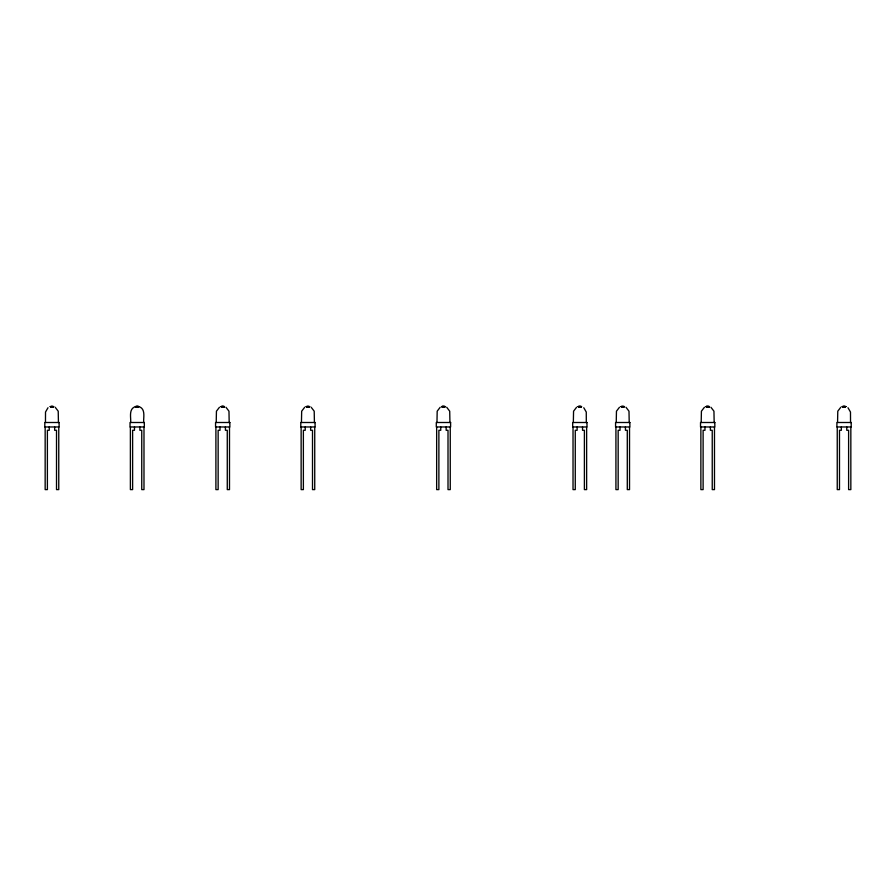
<?xml version="1.0" encoding="UTF-8"?>
<svg xmlns="http://www.w3.org/2000/svg" width="896" height="896" viewBox="0 0 896 896"><rect width="100%" height="100%" fill="white"/><g stroke="black" fill="none" stroke-linecap="round" stroke-linejoin="round"><path stroke-width="1.34" d="M51.733 406.616L53.637 406.616L50.288 406.616M136.965 406.616L138.869 406.616L135.52 406.616L138.846 406.616M222.488 406.616L224.381 406.616L221.043 406.616L224.37 406.616M307.72 406.616L309.613 406.616M443.229 406.616L445.133 406.616M579.611 406.616L581.504 406.616L578.166 406.616L581.493 406.616M622.507 406.616L624.4 406.616L621.062 406.616L624.277 406.616M707.459 406.616L709.352 406.616L706.014 406.616L709.341 406.616M843.83 406.616L845.723 406.616L842.386 406.616L845.712 406.616M48.003 407.736L45.517 412.037L45.461 422.498M51.52 406.616L53.502 406.616M136.752 406.616L138.813 406.616L135.52 406.616L138.645 406.616M222.264 406.616L224.325 406.616L221.043 406.616L224.157 406.616M307.496 406.616L309.602 406.616L306.275 406.616L309.389 406.616M443.016 406.616L445.122 406.616L441.784 406.616L442.602 406.448M579.398 406.616L581.448 406.616L578.166 406.616L581.28 406.616M622.294 406.616L624.176 406.616L621.275 406.616M707.246 406.616L709.296 406.616L706.014 406.616L709.128 406.616M843.606 406.616L845.667 406.616L842.386 406.616L845.499 406.616M219.464 407.254L216.44 411.197L216.216 422.498M304.696 407.254L301.672 411.197L301.448 422.498M440.205 407.254L437.181 411.197L436.968 422.498M576.587 407.254L573.563 411.197L573.339 422.498M619.483 407.254L616.459 411.197L616.235 422.498M704.435 407.254L701.411 411.197L701.187 422.498M840.806 407.254L837.782 411.197L837.558 422.498M51.307 406.616L53.413 406.616L50.333 406.616L53.144 406.616M136.539 406.616L138.522 406.616M222.062 406.616L224.034 406.616M307.294 406.616L309.266 406.616M442.814 406.616L445.077 406.616L441.784 406.616L444.909 406.616M579.186 406.616L581.157 406.616M622.082 406.616L623.907 406.616M707.034 406.616L709.005 406.616M843.405 406.616L845.376 406.616M134.702 406.885C128.632 409.427 131.051 417.637 130.693 422.498M51.117 406.616L52.976 406.616M136.349 406.616L138.376 406.616M221.861 406.616L223.888 406.616M307.093 406.616L309.12 406.616M442.613 406.616L444.786 406.616M578.984 406.616L581.011 406.616M621.891 406.616L623.75 406.616M706.832 406.616L708.859 406.616M843.203 406.616L845.23 406.616M50.926 406.616L52.797 406.616M136.158 406.616L138.208 406.616M221.682 406.616L223.731 406.616M306.914 406.616L308.963 406.616M442.434 406.616L444.64 406.616M578.805 406.616L580.854 406.616M621.701 406.616L623.56 406.616M706.653 406.616L708.702 406.616M843.024 406.616L845.074 406.616M50.77 406.616L52.595 406.616M136.002 406.616L138.029 406.616M221.514 406.616L223.541 406.616M306.746 406.616L308.773 406.616M442.266 406.616L444.472 406.616M578.637 406.616L580.664 406.616M621.533 406.616L623.37 406.616M706.485 406.616L708.512 406.616M842.856 406.616L844.883 406.616M50.624 406.616L52.394 406.616M221.368 406.616L223.35 406.616M306.6 406.616L308.582 406.616M442.12 406.616L444.293 406.616M578.491 406.616L580.474 406.616M621.398 406.616L623.157 406.616M706.339 406.616L708.322 406.616M50.501 406.616L52.17 406.616M306.477 406.616L308.37 406.616M441.997 406.616L444.091 406.616M579.096 406.448L578.368 406.616L580.261 406.616M135.632 406.616L137.827 406.616M621.174 406.616L621.947 406.448M706.888 406.448L706.126 406.616L708.109 406.616M842.498 406.616L844.693 406.616M306.309 406.616L308.157 406.616M441.829 406.616L443.89 406.616M137.402 406.616L135.733 406.616L137.626 406.616M844.267 406.616L842.587 406.616L844.48 406.616M222.925 406.616L221.245 406.616L223.138 406.616M139.664 406.885C145.734 409.427 143.315 417.637 143.674 422.498M710.92 407.254L713.944 411.197L714.168 422.498M625.968 407.254L628.992 411.197L629.216 422.498M446.701 407.254L449.714 411.197L449.938 422.498M311.181 407.254L314.205 411.197L314.418 422.498M225.949 407.254L228.973 411.197L229.186 422.498M55.194 407.254L58.218 411.197L58.442 422.498M847.997 407.736L850.483 412.037L850.539 422.498M583.778 407.736L586.264 412.037L586.32 422.498M850.842 426.966L850.842 489.608L848.613 489.608L848.613 430.293L846.754 430.293L846.754 426.966M841.344 426.966L841.344 430.293L839.485 430.293L839.485 489.608L837.245 489.608L837.245 426.966M714.482 426.966L714.482 489.608L712.242 489.608L712.242 430.293L710.382 430.293L710.382 426.966M704.973 426.966L704.973 430.293L703.114 430.293L703.114 489.608L700.874 489.608L700.874 426.966M629.53 426.966L629.53 489.608L627.29 489.608L627.29 430.293L625.43 430.293L625.43 426.966M620.021 426.966L620.021 430.293L618.162 430.293L618.162 489.608L615.922 489.608L615.922 426.966M586.634 426.966L586.634 489.608L584.394 489.608L584.394 430.293L582.534 430.293L582.534 426.966M577.125 426.966L577.125 430.293L575.266 430.293L575.266 489.608L573.026 489.608L573.026 426.966M450.251 426.966L450.251 489.608L448.011 489.608L448.011 430.293L446.152 430.293L446.152 426.966M440.754 426.966L440.754 430.293L438.883 430.293L438.883 489.608L436.654 489.608L436.654 426.966M314.731 426.966L314.731 489.608L312.502 489.608L312.502 430.293L310.643 430.293L310.643 426.966M305.234 426.966L305.234 430.293L303.374 430.293L303.374 489.608L301.134 489.608L301.134 426.966M229.499 426.966L229.499 489.608L227.27 489.608L227.27 430.293L225.411 430.293L225.411 426.966M220.002 426.966L220.002 430.293L218.142 430.293L218.142 489.608L215.902 489.608L215.902 426.966M143.987 426.966L143.987 489.608L141.747 489.608L141.747 430.293L139.888 430.293L139.888 426.966M134.478 426.966L134.478 430.293L132.619 430.293L132.619 489.608L130.379 489.608L130.379 426.966M58.755 426.966L58.755 489.608L56.515 489.608L56.515 430.293L54.656 430.293L54.656 426.966M49.246 426.966L49.246 430.293L47.387 430.293L47.387 489.608L45.158 489.608L45.158 426.966M59.102 422.498L44.8 422.498L44.8 426.966L59.102 426.966L59.102 422.498M144.334 422.498L130.032 422.498L130.032 426.966L144.334 426.966L144.334 422.498M229.858 422.498L215.555 422.498L215.555 426.966L229.858 426.966L229.858 422.498M315.09 422.498L300.787 422.498L300.787 426.966L315.09 426.966L315.09 422.498M450.61 422.498L436.296 422.498L436.296 426.966L450.61 426.966L450.61 422.498M586.981 422.498L572.678 422.498L572.678 426.966L586.981 426.966L586.981 422.498M629.877 422.498L615.574 422.498L615.574 426.966L629.877 426.966L629.877 422.498M714.829 422.498L700.526 422.498L700.526 426.966L714.829 426.966L714.829 422.498M851.2 422.498L836.898 422.498L836.898 426.966L851.2 426.966L851.2 422.498"/></g></svg>
